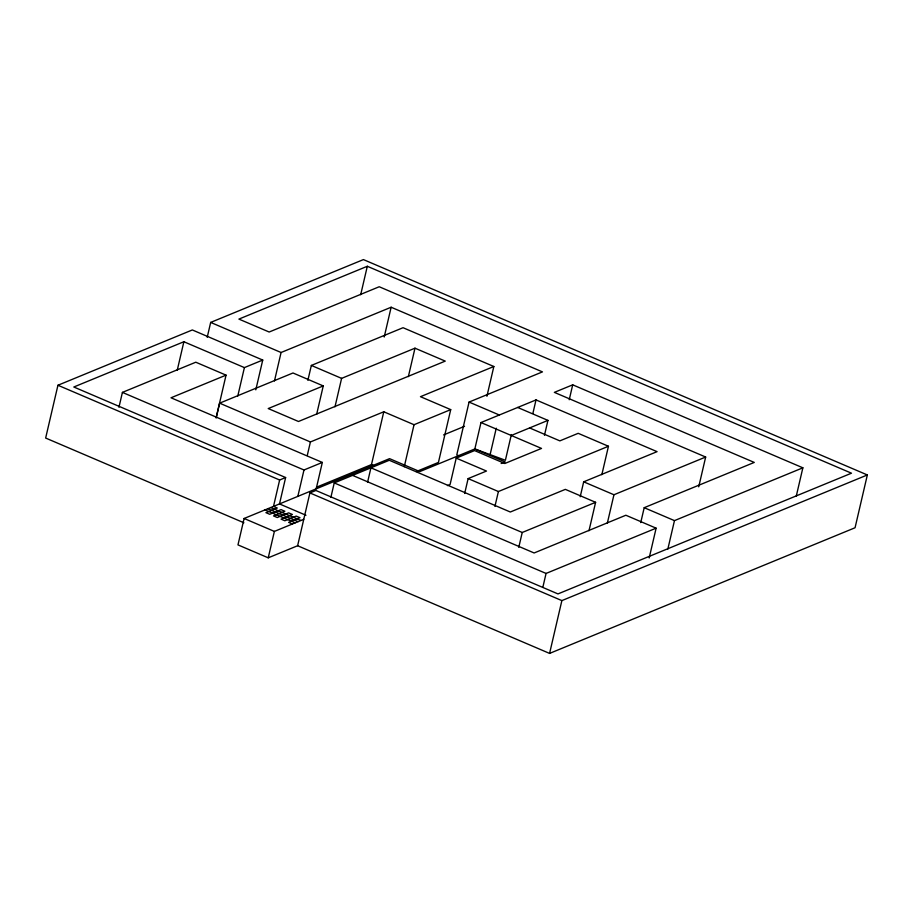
<?xml version="1.0" encoding="UTF-8"?>
<svg xmlns="http://www.w3.org/2000/svg" width="913" height="913" viewBox="0 0 913 913"><rect width="100%" height="100%" fill="white"/><g stroke="black" fill="none" stroke-linecap="round" stroke-linejoin="round"><path stroke-width="1.37" d="M255.811 389.84L262.739 360.053L192.335 329.958L57.941 385.252L45.65 438.046L243.885 522.761M118.952 407.289L122.41 392.396L195.793 362.21L226.047 375.14L216.278 417.115M177.259 370.164L183.878 341.736L244.399 367.597L262.739 360.053M207.217 337.308L210.675 322.415L363.42 259.589L867.35 474.954L855.059 527.748L549.58 653.411L297.615 545.734L268.239 557.82L237.973 544.89L244.113 518.481L389.554 458.657L419.809 471.587L474.84 448.956L505.391 460.266L511.371 434.542M216.153 418.063L219.622 403.169L292.993 372.983L323.259 385.914L316.64 414.342M237.779 396.025L244.399 367.597M274.471 380.938L281.078 352.509L391.141 307.236L542.448 371.888L469.065 402.074L456.785 454.879L459.307 455.952M305.969 515.252L279.492 503.93L285.632 477.533L279.64 479.998L273.501 506.395L277.278 508.016L265.945 512.672L269.723 514.293L281.067 509.625L284.845 511.246L273.512 515.913L277.29 517.523L288.634 512.866L292.411 514.476L281.078 519.143L284.856 520.764L296.2 516.096L299.978 517.717L288.645 522.373L292.422 523.994M307.875 380.333L311.344 365.44L403.055 327.71L493.842 366.501L486.914 396.288M268.239 557.82L274.379 531.412L303.755 519.326M297.832 496.387L303.983 469.99L322.323 462.435L316.183 488.843M307.259 455.507L310.409 441.96L383.78 411.774L414.034 424.716L450.725 409.617L438.434 462.423L416.168 471.587M297.615 545.734L309.906 492.929L315.898 490.464L557.98 593.918L851.475 473.196L367.311 266.276L238.909 319.094L269.164 332.024L379.226 286.75L802.869 467.81L796.25 496.238M360.692 294.705L367.311 266.276M334.991 406.799L341.599 378.37L414.981 348.184L445.236 361.114L298.483 421.486L268.228 408.556L323.259 385.914M330.86 497.437L334.238 482.92L389.269 460.278L510.31 512.01L565.341 489.368L595.607 502.31L588.988 530.738M384.213 337.023L391.141 307.236M316.457 487.222L371.488 464.58L383.78 411.774M367.551 482.349L370.929 467.821L522.225 532.484L595.607 502.31M408.362 376.624L414.981 348.184M404.276 466.68L414.034 424.716M501.169 463.507L505.106 461.887L474.84 448.956L480.991 422.548L541.512 448.42L504.821 463.507L474.566 450.577L456.215 458.121L450.075 484.529L447.45 485.602M464.671 493.488L468.129 478.595L486.481 471.051L456.215 458.121M490.11 454.606L496.261 428.208M494.926 506.43L498.395 491.536L608.457 446.263L601.838 474.692M532.872 413.452L536.022 399.917L657.063 451.65L583.681 481.824L580.223 496.718M544.468 435.284L547.937 420.391L517.671 407.46M518.767 547.378L522.225 532.484M569.244 399.723L572.702 384.829L754.264 462.423L644.201 507.696L640.743 522.59M542.915 586.979L546.065 573.444L656.127 528.171L649.189 557.957M549.58 653.411L561.872 600.606L867.35 474.954M607.328 523.195L613.947 494.755L705.669 457.036L698.73 486.823M667.848 549.055L674.467 520.627L802.869 467.81M183.878 341.736L73.816 387.009L285.632 477.533M226.047 375.14L171.016 397.783L322.323 462.435M493.842 366.501L420.471 396.687L450.725 409.617M443.558 434.942L464.523 426.314M480.991 422.548L536.022 399.917M572.702 384.829L554.362 392.373L705.669 457.036M511.246 435.49L547.937 420.391M608.457 446.263L578.191 433.321L559.852 440.876L529.597 427.935M469.065 402.074L499.331 415.004M210.675 322.415L281.078 352.509M311.344 365.44L341.599 378.37M583.681 481.824L613.947 494.755M644.201 507.696L674.467 520.627M656.127 528.171L625.861 515.24L534.139 552.97L352.578 475.376M468.129 478.595L498.395 491.536M371.488 464.58L374.01 465.664M219.622 403.169L310.409 441.96M122.41 392.396L303.983 469.99M334.238 482.92L546.065 573.444M57.941 385.252L279.64 479.998M309.906 492.929L561.872 600.606M270.67 507.56L300.925 520.49M267.829 508.724L298.095 521.665M264.998 509.899L295.253 522.829M244.113 518.481L274.379 531.412"/></g></svg>
